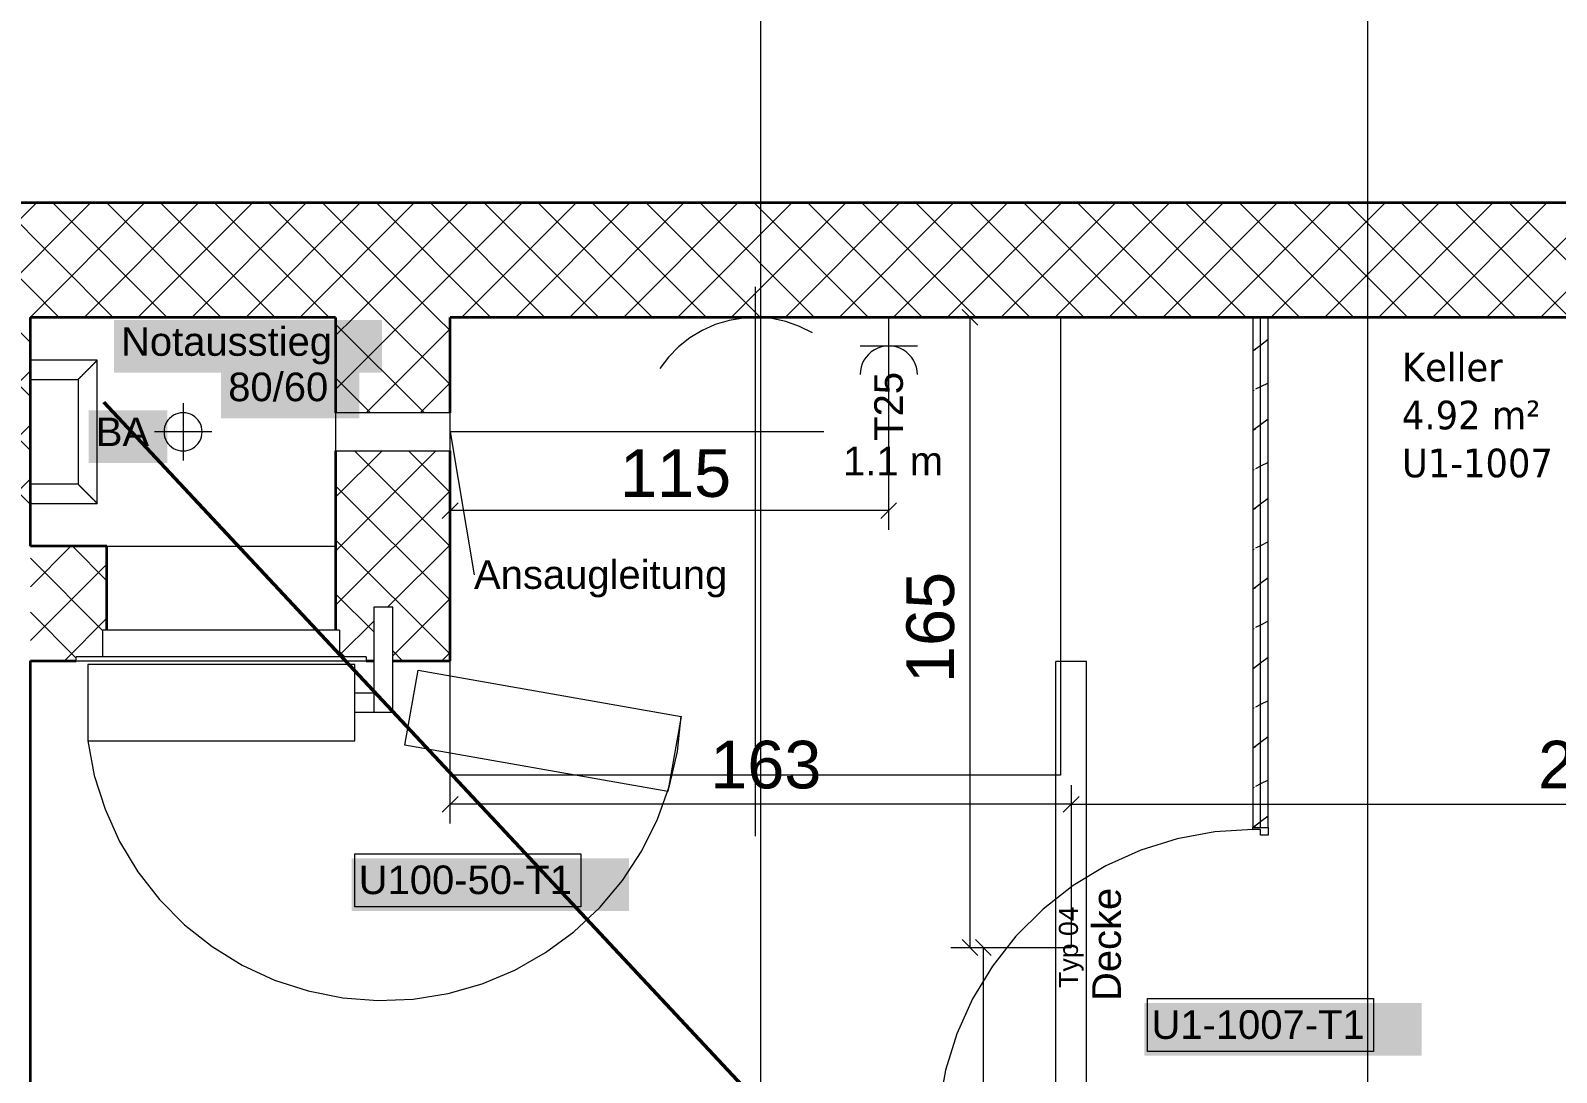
# Model space of a CAD drawing. Extents: x -1067 to 613, y -179 to 712.
# Drawn here: x 59.2 to 139.2, y 404.8 to 459.4 of the extents above; entities that cross this region are included whole.
import ezdxf
from ezdxf.lldxf.tags import DXFTag

# ---------------------------------------------------------------- set-up
doc = ezdxf.new("R2010")
doc.units = 0
doc.layers.get('0').update_dxf_attribs({"lineweight": 13})
for name, color, linetype, lineweight in [('A-____-NOTE-TEXT', 7, 'Continuous', 9), ('A-AREA-____-IDEN', 7, 'Continuous', 5), ('A-DETL-____-THIN', 7, 'Continuous', 9), ('A-DETL-GENF-HDLN', 7, '_Verdeckte Linien_', 9), ('A-DOOR-____-HDLN', 7, '_Verdeckte Linien_', 9), ('A-DOOR-____-IDEN', 7, 'Continuous', 5), ('A-DOOR-____-OTLN', 7, 'Continuous', 9), ('A-DOOR-FRAM-MCUT', 7, 'Continuous', 9), ('A-DOOR-FRAM-OTLN', 7, 'Continuous', 9), ('A-DOOR-OPNG-OTLN', 7, 'Continuous', 9), ('A-WALL-____-MCUT', 7, 'Continuous', 35), ('A-WALL-____-PATT', 7, 'Continuous', 35), ('A-WALL-FNSH-MCUT', 7, 'Continuous', 35), ('I-WALL-____-OTLN', 7, 'Continuous', 9), ('M-HVAC-DUCT-IDEN', 7, 'Continuous', 5), ('M-HVAC-DUCT-OTLN', 7, 'Continuous', 9), ('Q-SPCQ-____-HDLN', 7, '_Verdeckte Linien_', 9), ('S-GRID-____-OTLN', 7, 'Continuous', 5), ('Vertikale Erschließung', 7, 'Continuous', 9)]:
    doc.layers.add(name, color=color, linetype=linetype, lineweight=lineweight)
for name, color, linetype, lineweight, true_color in [('EL01_VVV_Mass', 7, 'Continuous', 13, 0xb2b200), ('EL01_WAN_Kraft', 1, 'Continuous', 13, 0xff0000), ('EL01_WAN_Leuchten', 7, 'Continuous', 13, 0x0080ff), ('EL01_WAN_Leuchtentyp', 7, 'Continuous', 13, 0x0099ff), ('X_Geometrie', 3, 'Continuous', 50, 0x00ff00)]:
    doc.layers.add(name, color=color, linetype=linetype, lineweight=lineweight, true_color=true_color)
doc.styles.get("Standard").update_dxf_attribs({"font": 'arial.ttf'})
tags = doc.linetypes.add('_Rasterlinie_', pattern=[0.375, 0.2, -0.05, 0.075, -0.05]).pattern_tags.tags
tags[10:11] = [DXFTag(74, 4), DXFTag(75, 0), DXFTag(340, '0'), DXFTag(46, 1.0), DXFTag(50, 0.0), DXFTag(44, 0.0), DXFTag(45, 0.0)]
tags[8:9] = [DXFTag(74, 4), DXFTag(75, 0), DXFTag(340, '0'), DXFTag(46, 1.0), DXFTag(50, 0.0), DXFTag(44, 0.0), DXFTag(45, 0.0)]
tags[6:7] = [DXFTag(74, 4), DXFTag(75, 0), DXFTag(340, '0'), DXFTag(46, 1.0), DXFTag(50, 0.0), DXFTag(44, 0.0), DXFTag(45, 0.0)]
tags[4:5] = [DXFTag(74, 4), DXFTag(75, 0), DXFTag(340, '0'), DXFTag(46, 1.0), DXFTag(50, 0.0), DXFTag(44, 0.0), DXFTag(45, 0.0)]
tags = doc.linetypes.add('_Strichpunkt - Fein_', pattern=[0.2, 0.1, -0.05, 0, -0.05]).pattern_tags.tags
tags[10:11] = [DXFTag(74, 4), DXFTag(75, 0), DXFTag(340, '0'), DXFTag(46, 1.0), DXFTag(50, 0.0), DXFTag(44, 0.0), DXFTag(45, 0.0)]
tags[8:9] = [DXFTag(74, 4), DXFTag(75, 0), DXFTag(340, '0'), DXFTag(46, 1.0), DXFTag(50, 0.0), DXFTag(44, 0.0), DXFTag(45, 0.0)]
tags[6:7] = [DXFTag(74, 4), DXFTag(75, 0), DXFTag(340, '0'), DXFTag(46, 1.0), DXFTag(50, 0.0), DXFTag(44, 0.0), DXFTag(45, 0.0)]
tags[4:5] = [DXFTag(74, 4), DXFTag(75, 0), DXFTag(340, '0'), DXFTag(46, 1.0), DXFTag(50, 0.0), DXFTag(44, 0.0), DXFTag(45, 0.0)]
tags = doc.linetypes.add('_Verdeckte Linien_', pattern=[0.15, 0.1, -0.05]).pattern_tags.tags
tags[6:7] = [DXFTag(74, 4), DXFTag(75, 0), DXFTag(340, '0'), DXFTag(46, 1.0), DXFTag(50, 0.0), DXFTag(44, 0.0), DXFTag(45, 0.0)]
tags[4:5] = [DXFTag(74, 4), DXFTag(75, 0), DXFTag(340, '0'), DXFTag(46, 1.0), DXFTag(50, 0.0), DXFTag(44, 0.0), DXFTag(45, 0.0)]

# ---------------------------------------------------------------- blocks, each defined once
blk = doc.blocks.new('Referenz-A0UNPC4Q6I', base_point=(-1062.181, -175.856))
at = {"layer": 'A-____-NOTE-TEXT', "color": 0, "linetype": 'Continuous', "lineweight": 5, "ltscale": 0.13}
for p, q in [((66.82, 439.3), (66.703, 439.242)), ((66.944, 439.342), (66.82, 439.3)), ((67.072, 439.367), (66.944, 439.342)), ((67.203, 439.376), (67.072, 439.367)), ((67.203, 439.876), (67.203, 436.876)), ((67.334, 439.367), (67.203, 439.376)), ((67.462, 439.342), (67.334, 439.367)), ((67.586, 439.3), (67.462, 439.342)), ((67.703, 439.242), (67.586, 439.3)), ((66.212, 438.506), (66.203, 438.376)), ((66.237, 438.635), (66.212, 438.506)), ((66.279, 438.758), (66.237, 438.635)), ((66.337, 438.876), (66.279, 438.758)), ((66.41, 438.984), (66.337, 438.876)), ((66.496, 439.083), (66.41, 438.984)), ((66.594, 439.169), (66.496, 439.083)), ((66.703, 439.242), (66.594, 439.169)), ((67.812, 439.169), (67.703, 439.242)), ((67.91, 439.083), (67.812, 439.169)), ((67.996, 438.984), (67.91, 439.083)), ((68.069, 438.876), (67.996, 438.984)), ((68.127, 438.758), (68.069, 438.876)), ((68.169, 438.635), (68.127, 438.758)), ((68.194, 438.506), (68.169, 438.635)), ((68.203, 438.376), (68.194, 438.506)), ((68.703, 438.376), (65.703, 438.376)), ((66.203, 438.376), (66.212, 438.245)), ((66.212, 438.245), (66.237, 438.117)), ((66.237, 438.117), (66.279, 437.993)), ((66.279, 437.993), (66.337, 437.876)), ((66.337, 437.876), (66.41, 437.767)), ((66.41, 437.767), (66.496, 437.669)), ((67.91, 437.669), (67.996, 437.767)), ((67.996, 437.767), (68.069, 437.876)), ((68.069, 437.876), (68.127, 437.993)), ((68.127, 437.993), (68.169, 438.117)), ((68.169, 438.117), (68.194, 438.245)), ((68.194, 438.245), (68.203, 438.376)), ((66.496, 437.669), (66.594, 437.582)), ((66.594, 437.582), (66.703, 437.51)), ((66.703, 437.51), (66.82, 437.452)), ((66.82, 437.452), (66.944, 437.41)), ((66.944, 437.41), (67.072, 437.384)), ((67.072, 437.384), (67.203, 437.376)), ((67.203, 437.376), (67.334, 437.384)), ((67.334, 437.384), (67.462, 437.41)), ((67.462, 437.41), (67.586, 437.452)), ((67.586, 437.452), (67.703, 437.51)), ((67.703, 437.51), (67.812, 437.582)), ((67.812, 437.582), (67.91, 437.669))]:
    blk.add_line(p, q, dxfattribs=at)
at = {"layer": 'A-____-NOTE-TEXT', "color": 7, "linetype": 'Continuous', "lineweight": 5, "ltscale": 0.13, "true_color": 0xffffff}
for points in [[(63.573, 441.486), (77.631, 441.486), (63.573, 444.239)], [(77.631, 441.486), (63.573, 444.239), (77.631, 444.239)], [(69.196, 439.081), (76.44, 439.081), (69.196, 441.858)], [(76.44, 439.081), (69.196, 441.858), (76.44, 441.858)], [(62.252, 436.748), (66.369, 436.748), (62.252, 439.501)], [(66.369, 436.748), (62.252, 439.501), (66.369, 439.501)]]:
    blk.add_solid(points, dxfattribs=at)
at = {"layer": 'A-DETL-____-THIN', "color": 0, "linetype": 'Continuous', "ltscale": 0.13}
for p, q in [((76.203, 426.176), (62.203, 426.176)), ((62.203, 426.176), (62.203, 422.176)), ((76.203, 422.176), (76.203, 426.176)), ((62.203, 422.176), (76.203, 422.176))]:
    blk.add_line(p, q, dxfattribs=at)
at = {"layer": 'A-DETL-GENF-HDLN', "color": 0, "linetype": '_Verdeckte Linien_', "ltscale": 0.13}
for p, q in [((97.203, 445.976), (97.203, 417.176)), ((81.203, 420.376), (81.203, 444.376)), ((81.203, 444.376), (92.203, 444.376)), ((95.831, 444.217), (95.109, 443.998)), ((96.574, 444.343), (95.831, 444.217)), ((97.327, 444.374), (96.574, 444.343)), ((98.078, 444.311), (97.327, 444.374)), ((98.816, 444.155), (98.078, 444.311)), ((99.528, 443.907), (98.816, 444.155)), ((100.203, 444.376), (113.203, 444.376)), ((113.203, 444.376), (113.203, 420.376)), ((93.776, 443.301), (93.185, 442.832)), ((94.421, 443.692), (93.776, 443.301)), ((95.109, 443.998), (94.421, 443.692)), ((100.203, 443.572), (99.528, 443.907)), ((93.185, 442.832), (92.658, 442.293)), ((92.658, 442.293), (92.203, 441.692)), ((100.803, 438.376), (81.203, 438.376)), ((78.833, 421.946), (79.528, 425.885)), ((79.528, 425.885), (93.315, 423.454)), ((93.315, 423.454), (92.62, 419.515)), ((92.62, 419.515), (78.833, 421.946)), ((113.203, 420.376), (81.203, 420.376))]:
    blk.add_line(p, q, dxfattribs=at)
at = {"layer": 'A-DOOR-____-HDLN', "color": 0, "linetype": '_Verdeckte Linien_', "ltscale": 0.13}
for p, q in [((93.121, 421.618), (93.316, 423.461)), ((62.203, 422.176), (62.549, 420.355)), ((92.71, 419.81), (93.121, 421.618)), ((62.549, 420.355), (63.109, 418.587)), ((92.087, 418.064), (92.71, 419.81)), ((63.109, 418.587), (63.874, 416.898)), ((91.261, 416.404), (92.087, 418.064)), ((63.874, 416.898), (64.833, 415.312)), ((90.245, 414.853), (91.261, 416.404)), ((64.833, 415.312), (65.973, 413.851)), ((89.053, 413.434), (90.245, 414.853)), ((65.973, 413.851), (67.279, 412.534)), ((87.701, 412.166), (89.053, 413.434)), ((67.279, 412.534), (68.731, 411.382)), ((86.208, 411.066), (87.701, 412.166)), ((68.731, 411.382), (70.309, 410.41)), ((84.595, 410.152), (86.208, 411.066)), ((70.309, 410.41), (71.992, 409.631)), ((82.886, 409.434), (84.595, 410.152)), ((71.992, 409.631), (73.755, 409.057)), ((73.755, 409.057), (75.573, 408.696)), ((79.274, 408.629), (81.104, 408.924)), ((81.104, 408.924), (82.886, 409.434)), ((75.573, 408.696), (77.421, 408.553)), ((77.421, 408.553), (79.274, 408.629))]:
    blk.add_line(p, q, dxfattribs=at)
at = {"layer": 'A-DOOR-____-IDEN', "color": 0, "linetype": 'Continuous', "ltscale": 0.13}
for p, q in [((76.213, 416.255), (88.053, 416.255)), ((76.213, 413.475), (76.213, 416.255)), ((88.053, 416.255), (88.053, 413.475)), ((88.053, 413.475), (76.213, 413.475)), ((117.782, 408.662), (129.622, 408.662)), ((117.782, 405.882), (117.782, 408.662)), ((129.622, 408.662), (129.622, 405.882)), ((129.622, 405.882), (117.782, 405.882))]:
    blk.add_line(p, q, dxfattribs=at)
at = {"layer": 'A-DOOR-____-IDEN', "color": 7, "linetype": 'Continuous', "ltscale": 0.13, "true_color": 0xffffff}
for points in [[(76.038, 413.252), (90.577, 413.252), (76.038, 416.011)], [(90.577, 413.252), (76.038, 416.011), (90.577, 416.011)], [(117.607, 405.66), (132.146, 405.66), (117.607, 408.419)], [(132.146, 405.66), (117.607, 408.419), (132.146, 408.419)]]:
    blk.add_solid(points, dxfattribs=at)
at = {"layer": 'A-DOOR-____-OTLN', "color": 0, "linetype": 'Continuous', "ltscale": 0.13}
for p, q in [((78.2, 429.176), (77.2, 429.176)), ((77.2, 429.176), (77.2, 423.676)), ((78.2, 423.676), (78.2, 429.176)), ((77.2, 424.676), (76.203, 424.676)), ((76.203, 423.676), (77.2, 423.676)), ((77.2, 423.676), (78.2, 423.676))]:
    blk.add_line(p, q, dxfattribs=at)
at = {"layer": 'A-DOOR-FRAM-MCUT', "color": 0, "linetype": 'Continuous', "ltscale": 0.13}
for p, q in [((123.303, 417.626), (124.103, 417.626)), ((123.303, 417.526), (123.303, 417.626)), ((123.703, 417.526), (123.303, 417.526)), ((123.703, 417.226), (123.703, 417.526)), ((124.103, 417.226), (123.703, 417.226)), ((124.103, 417.626), (124.103, 417.226))]:
    blk.add_line(p, q, dxfattribs=at)
at = {"layer": 'A-DOOR-FRAM-OTLN', "color": 0, "linetype": 'Continuous', "ltscale": 0.13}
for p, q in [((63.003, 426.576), (63.003, 427.976)), ((75.403, 427.976), (63.003, 427.976)), ((75.403, 427.976), (75.403, 426.576)), ((61.603, 426.376), (61.603, 426.576)), ((76.803, 426.576), (61.603, 426.576)), ((76.803, 426.576), (76.803, 426.376)), ((61.603, 426.376), (76.803, 426.376))]:
    blk.add_line(p, q, dxfattribs=at)
at = {"layer": 'A-DOOR-OPNG-OTLN', "color": 0, "linetype": 'Continuous', "ltscale": 0.13}
for p, q in [((119.33, 417.043), (117.417, 416.447)), ((121.302, 417.405), (119.33, 417.043)), ((123.303, 417.526), (121.302, 417.405)), ((117.417, 416.447), (115.589, 415.624)), ((115.589, 415.624), (113.873, 414.587)), ((113.873, 414.587), (112.295, 413.351)), ((112.295, 413.351), (110.878, 411.934)), ((110.878, 411.934), (109.641, 410.356)), ((109.641, 410.356), (108.604, 408.64)), ((108.604, 408.64), (107.782, 406.812)), ((107.782, 406.812), (107.185, 404.898)), ((107.185, 404.898), (106.824, 402.927))]:
    blk.add_line(p, q, dxfattribs=at)
at = {"layer": 'A-WALL-____-MCUT', "color": 0, "linetype": 'Continuous', "ltscale": 0.35}
for p, q in [((178.303, 450.376), (-831.255, 450.376)), ((59.203, 432.376), (59.203, 444.376)), ((75.203, 444.376), (59.203, 444.376)), ((75.203, 444.376), (75.203, 439.376)), ((168.303, 444.376), (81.203, 444.376)), ((81.203, 439.376), (81.203, 444.376)), ((75.203, 437.376), (75.203, 427.976)), ((81.203, 426.376), (81.203, 437.376)), ((63.203, 432.376), (59.203, 432.376)), ((63.203, 427.976), (63.203, 432.376)), ((59.203, 350.976), (59.203, 426.376)), ((59.203, 426.376), (61.603, 426.376)), ((76.803, 426.376), (77.2, 426.376)), ((78.2, 426.376), (81.203, 426.376))]:
    blk.add_line(p, q, dxfattribs=at)
at = {"layer": 'A-WALL-____-MCUT', "color": 0, "linetype": 'Continuous', "lineweight": 9, "ltscale": 0.13}
blk.add_line((123.703, 417.626), (123.703, 444.376), dxfattribs=at)
at = {"layer": 'A-WALL-____-PATT', "color": 0, "linetype": 'Continuous', "lineweight": 9, "ltscale": 0.13}
for p, q in [((53.523, 444.376), (59.523, 450.376)), ((60.713, 444.376), (54.713, 450.376)), ((56.351, 444.376), (62.351, 450.376)), ((63.542, 444.376), (57.542, 450.376)), ((59.179, 444.376), (65.179, 450.376)), ((66.37, 444.376), (60.37, 450.376)), ((62.008, 444.376), (68.008, 450.376)), ((69.199, 444.376), (63.199, 450.376)), ((64.836, 444.376), (70.836, 450.376)), ((72.027, 444.376), (66.027, 450.376)), ((67.665, 444.376), (73.665, 450.376)), ((74.856, 444.376), (68.856, 450.376)), ((70.493, 444.376), (76.493, 450.376)), ((77.684, 444.376), (71.684, 450.376)), ((73.322, 444.376), (79.322, 450.376)), ((80.512, 444.376), (74.512, 450.376)), ((76.15, 444.376), (82.15, 450.376)), ((83.341, 444.376), (77.341, 450.376)), ((78.978, 444.376), (84.978, 450.376)), ((86.169, 444.376), (80.169, 450.376)), ((81.807, 444.376), (87.807, 450.376)), ((88.998, 444.376), (82.998, 450.376)), ((84.635, 444.376), (90.635, 450.376)), ((91.826, 444.376), (85.826, 450.376)), ((87.464, 444.376), (93.464, 450.376)), ((94.654, 444.376), (88.654, 450.376)), ((90.292, 444.376), (96.292, 450.376)), ((97.483, 444.376), (91.483, 450.376)), ((93.121, 444.376), (99.121, 450.376)), ((100.311, 444.376), (94.311, 450.376)), ((95.949, 444.376), (101.949, 450.376)), ((103.14, 444.376), (97.14, 450.376)), ((98.777, 444.376), (104.777, 450.376)), ((105.968, 444.376), (99.968, 450.376)), ((101.606, 444.376), (107.606, 450.376)), ((108.797, 444.376), (102.797, 450.376)), ((104.434, 444.376), (110.434, 450.376)), ((111.625, 444.376), (105.625, 450.376)), ((107.263, 444.376), (113.263, 450.376)), ((114.453, 444.376), (108.453, 450.376)), ((110.091, 444.376), (116.091, 450.376)), ((117.282, 444.376), (111.282, 450.376)), ((112.92, 444.376), (118.92, 450.376)), ((120.11, 444.376), (114.11, 450.376)), ((115.748, 444.376), (121.748, 450.376)), ((122.939, 444.376), (116.939, 450.376)), ((118.576, 444.376), (124.576, 450.376)), ((125.767, 444.376), (119.767, 450.376)), ((121.405, 444.376), (127.405, 450.376)), ((128.596, 444.376), (122.596, 450.376)), ((124.233, 444.376), (130.233, 450.376)), ((131.424, 444.376), (125.424, 450.376)), ((127.062, 444.376), (133.062, 450.376)), ((134.252, 444.376), (128.252, 450.376)), ((129.89, 444.376), (135.89, 450.376)), ((137.081, 444.376), (131.081, 450.376)), ((132.719, 444.376), (138.719, 450.376)), ((139.909, 444.376), (133.909, 450.376)), ((135.547, 444.376), (141.547, 450.376)), ((142.738, 444.376), (136.738, 450.376)), ((138.375, 444.376), (144.375, 450.376)), ((59.203, 440.229), (55.057, 444.376)), ((59.203, 443.058), (57.885, 444.376)), ((75.203, 443.429), (76.15, 444.376)), ((75.203, 440.6), (78.978, 444.376)), ((81.203, 440.857), (77.684, 444.376)), ((81.203, 443.685), (80.512, 444.376)), ((79.856, 439.376), (75.203, 444.028)), ((76.807, 439.376), (81.203, 443.772)), ((123.445, 442.689), (123.303, 442.618)), ((123.703, 442.911), (123.305, 442.613)), ((124.103, 443.211), (123.703, 442.911)), ((59.203, 437.401), (54.203, 442.401)), ((54.203, 436.571), (59.203, 441.571)), ((77.027, 439.376), (75.203, 441.2)), ((79.635, 439.376), (81.203, 440.943)), ((124.103, 440.936), (123.703, 440.736)), ((123.37, 440.545), (123.303, 440.522)), ((123.703, 440.736), (123.445, 440.607)), ((59.203, 434.572), (54.203, 439.572)), ((54.203, 433.742), (59.203, 438.742)), ((123.445, 438.524), (123.303, 438.453)), ((123.703, 438.746), (123.305, 438.448)), ((124.103, 439.046), (123.703, 438.746)), ((75.203, 434.943), (77.635, 437.376)), ((75.203, 432.115), (80.464, 437.376)), ((81.203, 432.371), (76.199, 437.376)), ((81.203, 435.2), (79.027, 437.376)), ((123.37, 436.38), (123.303, 436.358)), ((123.703, 436.571), (123.445, 436.442)), ((124.103, 436.771), (123.703, 436.571)), ((54.203, 430.914), (59.203, 435.914)), ((81.203, 429.543), (75.203, 435.543)), ((75.203, 429.287), (81.203, 435.287)), ((123.703, 434.581), (123.306, 434.283)), ((124.103, 434.881), (123.703, 434.581)), ((123.445, 434.359), (123.303, 434.288)), ((59.203, 430.257), (61.322, 432.376)), ((63.203, 430.572), (61.4, 432.376)), ((81.203, 426.714), (75.203, 432.714)), ((77.921, 429.176), (81.203, 432.458)), ((123.37, 432.215), (123.303, 432.193)), ((123.703, 432.406), (123.445, 432.277)), ((124.103, 432.606), (123.703, 432.406)), ((63.003, 427.944), (59.203, 431.744)), ((59.203, 427.429), (63.203, 431.429)), ((124.103, 430.716), (123.703, 430.416)), ((77.2, 427.89), (75.203, 429.886)), ((123.444, 430.194), (123.303, 430.123)), ((123.703, 430.416), (123.306, 430.119)), ((61.603, 426.516), (59.203, 428.915)), ((78.2, 426.626), (81.203, 429.63)), ((60.978, 426.376), (63.203, 428.6)), ((75.403, 426.658), (77.2, 428.455)), ((123.703, 428.241), (123.444, 428.112)), ((124.103, 428.441), (123.703, 428.241)), ((123.371, 428.051), (123.303, 428.028)), ((75.685, 426.576), (75.403, 426.858)), ((78.713, 426.376), (78.2, 426.89)), ((80.777, 426.376), (81.203, 426.801)), ((124.103, 426.551), (123.703, 426.251)), ((123.444, 426.029), (123.303, 425.958)), ((123.703, 426.251), (123.307, 425.954)), ((124.103, 424.276), (123.703, 424.076)), ((123.371, 423.886), (123.303, 423.863)), ((123.703, 424.076), (123.444, 423.947)), ((123.444, 421.864), (123.303, 421.794)), ((123.703, 422.086), (123.307, 421.789)), ((124.103, 422.386), (123.703, 422.086)), ((124.103, 420.111), (123.703, 419.911)), ((123.371, 419.721), (123.303, 419.699)), ((123.703, 419.911), (123.444, 419.782)), ((123.444, 417.699), (123.303, 417.629)), ((123.703, 417.921), (123.309, 417.626)), ((124.103, 418.221), (123.703, 417.921))]:
    blk.add_line(p, q, dxfattribs=at)
at = {"layer": 'A-WALL-FNSH-MCUT', "color": 0, "linetype": 'Continuous', "lineweight": 9, "ltscale": 0.13}
for p, q in [((123.303, 444.376), (123.303, 417.626)), ((124.103, 417.626), (124.103, 444.376)), ((123.303, 417.626), (124.103, 417.626))]:
    blk.add_line(p, q, dxfattribs=at)
at = {"layer": 'I-WALL-____-OTLN', "color": 0, "linetype": 'Continuous', "ltscale": 0.13}
blk.add_line((63.203, 432.376), (75.203, 432.376), dxfattribs=at)
at = {"layer": 'M-HVAC-DUCT-IDEN', "color": 0, "linetype": 'Continuous', "ltscale": 0.13}
blk.add_line((81.203, 438.376), (82.46, 430.872), dxfattribs=at)
at = {"layer": 'M-HVAC-DUCT-OTLN', "color": 0, "linetype": '_Strichpunkt - Fein_', "ltscale": 0.13}
for p, q in [((81.203, 439.376), (75.203, 439.376)), ((75.203, 439.376), (75.203, 437.376)), ((81.203, 437.376), (81.203, 439.376)), ((75.203, 437.376), (81.203, 437.376))]:
    blk.add_line(p, q, dxfattribs=at)
at = {"layer": 'Q-SPCQ-____-HDLN', "color": 0, "linetype": '_Verdeckte Linien_', "ltscale": 0.13}
blk.add_line((97.203, 444.376), (97.203, 420.376), dxfattribs=at)
at = {"layer": 'S-GRID-____-OTLN', "color": 0, "linetype": '_Rasterlinie_', "ltscale": 0.13}
for p, q in [((129.303, 560.559), (129.303, 159.768)), ((97.503, -171.085), (97.503, 546.376))]:
    blk.add_line(p, q, dxfattribs=at)
at = {"layer": 'Vertikale Erschließung', "color": 0, "linetype": 'Continuous', "ltscale": 0.13}
for p, q in [((62.703, 442.126), (59.203, 442.126)), ((62.263, 441.686), (62.268, 441.691)), ((62.268, 441.691), (62.274, 441.696)), ((62.274, 441.696), (62.279, 441.702)), ((62.279, 441.702), (62.285, 441.707)), ((62.285, 441.707), (62.29, 441.713)), ((62.29, 441.713), (62.295, 441.718)), ((62.295, 441.718), (62.301, 441.723)), ((62.301, 441.723), (62.306, 441.729)), ((62.306, 441.729), (62.311, 441.734)), ((62.311, 441.734), (62.317, 441.739)), ((62.317, 441.739), (62.322, 441.745)), ((62.322, 441.745), (62.327, 441.75)), ((62.327, 441.75), (62.332, 441.755)), ((62.332, 441.755), (62.338, 441.76)), ((62.338, 441.76), (62.343, 441.766)), ((62.343, 441.766), (62.348, 441.771)), ((62.348, 441.771), (62.353, 441.776)), ((62.353, 441.776), (62.358, 441.781)), ((62.358, 441.781), (62.364, 441.786)), ((62.364, 441.786), (62.369, 441.792)), ((62.369, 441.792), (62.374, 441.797)), ((62.374, 441.797), (62.379, 441.802)), ((62.379, 441.802), (62.384, 441.807)), ((62.384, 441.807), (62.389, 441.812)), ((62.389, 441.812), (62.394, 441.817)), ((62.394, 441.817), (62.399, 441.822)), ((62.399, 441.822), (62.404, 441.827)), ((62.404, 441.827), (62.409, 441.832)), ((62.409, 441.832), (62.414, 441.837)), ((62.414, 441.837), (62.419, 441.842)), ((62.419, 441.842), (62.424, 441.847)), ((62.424, 441.847), (62.429, 441.852)), ((62.429, 441.852), (62.434, 441.857)), ((62.434, 441.857), (62.439, 441.861)), ((62.439, 441.861), (62.444, 441.866)), ((62.444, 441.866), (62.448, 441.871)), ((62.448, 441.871), (62.453, 441.876)), ((62.453, 441.876), (62.458, 441.88)), ((62.458, 441.88), (62.462, 441.885)), ((62.462, 441.885), (62.467, 441.89)), ((62.467, 441.89), (62.472, 441.894)), ((62.472, 441.894), (62.476, 441.899)), ((62.476, 441.899), (62.481, 441.903)), ((62.481, 441.903), (62.485, 441.908)), ((62.485, 441.908), (62.49, 441.913)), ((62.49, 441.913), (62.494, 441.917)), ((62.494, 441.917), (62.499, 441.921)), ((62.499, 441.921), (62.503, 441.926)), ((62.503, 441.926), (62.507, 441.93)), ((62.507, 441.93), (62.516, 441.939)), ((62.516, 441.939), (62.524, 441.947)), ((62.524, 441.947), (62.533, 441.955)), ((62.533, 441.955), (62.541, 441.964)), ((62.541, 441.964), (62.549, 441.971)), ((62.549, 441.971), (62.557, 441.979)), ((62.557, 441.979), (62.56, 441.983)), ((62.56, 441.983), (62.564, 441.987)), ((62.564, 441.987), (62.568, 441.991)), ((62.568, 441.991), (62.572, 441.994)), ((62.572, 441.994), (62.575, 441.998)), ((62.575, 441.998), (62.579, 442.002)), ((62.579, 442.002), (62.582, 442.005)), ((62.582, 442.005), (62.586, 442.009)), ((62.586, 442.009), (62.589, 442.012)), ((62.589, 442.012), (62.593, 442.016)), ((62.593, 442.016), (62.596, 442.019)), ((62.596, 442.019), (62.6, 442.022)), ((62.6, 442.022), (62.606, 442.029)), ((62.606, 442.029), (62.613, 442.035)), ((62.613, 442.035), (62.619, 442.041)), ((62.619, 442.041), (62.625, 442.047)), ((62.625, 442.047), (62.63, 442.053)), ((62.63, 442.053), (62.636, 442.059)), ((62.636, 442.059), (62.641, 442.064)), ((62.641, 442.064), (62.646, 442.069)), ((62.646, 442.069), (62.651, 442.074)), ((62.651, 442.074), (62.656, 442.079)), ((62.656, 442.079), (62.661, 442.083)), ((62.661, 442.083), (62.665, 442.088)), ((62.665, 442.088), (62.669, 442.092)), ((62.669, 442.092), (62.673, 442.096)), ((62.673, 442.096), (62.676, 442.099)), ((62.676, 442.099), (62.68, 442.103)), ((62.68, 442.103), (62.683, 442.106)), ((62.683, 442.106), (62.686, 442.109)), ((62.686, 442.109), (62.691, 442.114)), ((62.691, 442.114), (62.695, 442.118)), ((62.695, 442.118), (62.699, 442.121)), ((62.699, 442.121), (62.701, 442.124)), ((62.701, 442.124), (62.702, 442.125)), ((62.702, 442.125), (62.703, 442.126)), ((62.703, 434.626), (62.703, 442.126)), ((59.203, 441.126), (61.703, 441.126)), ((61.703, 441.126), (61.703, 435.626)), ((61.703, 441.126), (61.704, 441.126)), ((61.704, 441.126), (61.705, 441.128)), ((61.705, 441.128), (61.707, 441.13)), ((61.707, 441.13), (61.711, 441.133)), ((61.711, 441.133), (61.715, 441.138)), ((61.715, 441.138), (61.72, 441.143)), ((61.72, 441.143), (61.723, 441.146)), ((61.723, 441.146), (61.726, 441.149)), ((61.726, 441.149), (61.73, 441.152)), ((61.73, 441.152), (61.733, 441.156)), ((61.733, 441.156), (61.737, 441.16)), ((61.737, 441.16), (61.741, 441.164)), ((61.741, 441.164), (61.745, 441.168)), ((61.745, 441.168), (61.75, 441.173)), ((61.75, 441.173), (61.755, 441.177)), ((61.755, 441.177), (61.76, 441.182)), ((61.76, 441.182), (61.765, 441.187)), ((61.765, 441.187), (61.77, 441.193)), ((61.77, 441.193), (61.776, 441.198)), ((61.776, 441.198), (61.781, 441.204)), ((61.781, 441.204), (61.787, 441.21)), ((61.787, 441.21), (61.793, 441.216)), ((61.793, 441.216), (61.8, 441.222)), ((61.8, 441.222), (61.806, 441.229)), ((61.806, 441.229), (61.81, 441.232)), ((61.81, 441.232), (61.813, 441.236)), ((61.813, 441.236), (61.817, 441.239)), ((61.817, 441.239), (61.82, 441.243)), ((61.82, 441.243), (61.824, 441.246)), ((61.824, 441.246), (61.827, 441.25)), ((61.827, 441.25), (61.831, 441.253)), ((61.831, 441.253), (61.834, 441.257)), ((61.834, 441.257), (61.838, 441.261)), ((61.838, 441.261), (61.842, 441.265)), ((61.842, 441.265), (61.846, 441.268)), ((61.846, 441.268), (61.849, 441.272)), ((61.849, 441.272), (61.857, 441.28)), ((61.857, 441.28), (61.865, 441.288)), ((61.865, 441.288), (61.873, 441.296)), ((61.873, 441.296), (61.882, 441.304)), ((61.882, 441.304), (61.89, 441.313)), ((61.89, 441.313), (61.899, 441.321)), ((61.899, 441.321), (61.907, 441.33)), ((61.907, 441.33), (61.916, 441.339)), ((61.916, 441.339), (61.925, 441.348)), ((61.925, 441.348), (61.934, 441.357)), ((61.934, 441.357), (61.944, 441.366)), ((61.944, 441.366), (61.953, 441.376)), ((61.953, 441.376), (61.958, 441.38)), ((61.958, 441.38), (61.962, 441.385)), ((61.962, 441.385), (61.967, 441.39)), ((61.967, 441.39), (61.972, 441.395)), ((61.972, 441.395), (61.977, 441.4)), ((61.977, 441.4), (61.982, 441.405)), ((61.982, 441.405), (61.987, 441.409)), ((61.987, 441.409), (61.992, 441.414)), ((61.992, 441.414), (61.997, 441.419)), ((61.997, 441.419), (62.002, 441.424)), ((62.002, 441.424), (62.007, 441.429)), ((62.007, 441.429), (62.012, 441.434)), ((62.012, 441.434), (62.017, 441.439)), ((62.017, 441.439), (62.022, 441.444)), ((62.022, 441.444), (62.027, 441.45)), ((62.027, 441.45), (62.032, 441.455)), ((62.032, 441.455), (62.037, 441.46)), ((62.037, 441.46), (62.042, 441.465)), ((62.042, 441.465), (62.048, 441.47)), ((62.048, 441.47), (62.053, 441.475)), ((62.053, 441.475), (62.058, 441.481)), ((62.058, 441.481), (62.063, 441.486)), ((62.063, 441.486), (62.068, 441.491)), ((62.068, 441.491), (62.074, 441.496)), ((62.074, 441.496), (62.079, 441.502)), ((62.079, 441.502), (62.084, 441.507)), ((62.084, 441.507), (62.089, 441.512)), ((62.089, 441.512), (62.095, 441.517)), ((62.095, 441.517), (62.1, 441.523)), ((62.1, 441.523), (62.105, 441.528)), ((62.105, 441.528), (62.111, 441.534)), ((62.111, 441.534), (62.116, 441.539)), ((62.116, 441.539), (62.121, 441.544)), ((62.121, 441.544), (62.127, 441.55)), ((62.127, 441.55), (62.132, 441.555)), ((62.132, 441.555), (62.138, 441.56)), ((62.138, 441.56), (62.143, 441.566)), ((62.143, 441.566), (62.149, 441.571)), ((62.149, 441.571), (62.154, 441.577)), ((62.154, 441.577), (62.16, 441.582)), ((62.16, 441.582), (62.165, 441.588)), ((62.165, 441.588), (62.17, 441.593)), ((62.17, 441.593), (62.176, 441.598)), ((62.176, 441.598), (62.181, 441.604)), ((62.181, 441.604), (62.187, 441.609)), ((62.187, 441.609), (62.192, 441.615)), ((62.192, 441.615), (62.198, 441.62)), ((62.198, 441.62), (62.203, 441.626)), ((62.203, 441.626), (62.208, 441.631)), ((62.208, 441.631), (62.214, 441.637)), ((62.214, 441.637), (62.219, 441.642)), ((62.219, 441.642), (62.225, 441.648)), ((62.225, 441.648), (62.23, 441.653)), ((62.23, 441.653), (62.236, 441.658)), ((62.236, 441.658), (62.241, 441.664)), ((62.241, 441.664), (62.246, 441.669)), ((62.246, 441.669), (62.252, 441.675)), ((62.252, 441.675), (62.257, 441.68)), ((62.257, 441.68), (62.263, 441.686)), ((61.703, 435.626), (59.203, 435.626)), ((61.703, 435.626), (61.703, 435.625)), ((61.703, 435.625), (61.705, 435.624)), ((61.705, 435.624), (61.707, 435.621)), ((61.707, 435.621), (61.711, 435.618)), ((61.711, 435.618), (61.715, 435.614)), ((61.715, 435.614), (61.72, 435.609)), ((61.72, 435.609), (61.723, 435.606)), ((61.723, 435.606), (61.726, 435.603)), ((61.726, 435.603), (61.73, 435.599)), ((61.73, 435.599), (61.733, 435.596)), ((61.733, 435.596), (61.737, 435.592)), ((61.737, 435.592), (61.741, 435.588)), ((61.741, 435.588), (61.745, 435.583)), ((61.745, 435.583), (61.75, 435.579)), ((61.75, 435.579), (61.755, 435.574)), ((61.755, 435.574), (61.759, 435.569)), ((61.759, 435.569), (61.765, 435.564)), ((61.765, 435.564), (61.77, 435.559)), ((61.77, 435.559), (61.776, 435.553)), ((61.776, 435.553), (61.781, 435.547)), ((61.781, 435.547), (61.787, 435.541)), ((61.787, 435.541), (61.793, 435.535)), ((61.793, 435.535), (61.8, 435.529)), ((61.8, 435.529), (61.806, 435.522)), ((61.806, 435.522), (61.81, 435.519)), ((61.81, 435.519), (61.813, 435.516)), ((61.813, 435.516), (61.816, 435.512)), ((61.816, 435.512), (61.82, 435.509)), ((61.82, 435.509), (61.824, 435.505)), ((61.824, 435.505), (61.827, 435.502)), ((61.827, 435.502), (61.831, 435.498)), ((61.831, 435.498), (61.834, 435.494)), ((61.834, 435.494), (61.838, 435.491)), ((61.838, 435.491), (61.842, 435.487)), ((61.842, 435.487), (61.846, 435.483)), ((61.846, 435.483), (61.849, 435.479)), ((61.849, 435.479), (61.857, 435.471)), ((61.857, 435.471), (61.865, 435.464)), ((61.865, 435.464), (61.873, 435.455)), ((61.873, 435.455), (61.882, 435.447)), ((61.882, 435.447), (61.89, 435.439)), ((61.89, 435.439), (61.899, 435.43)), ((61.899, 435.43), (61.907, 435.421)), ((61.907, 435.421), (61.916, 435.412)), ((61.916, 435.412), (61.925, 435.403)), ((61.925, 435.403), (61.934, 435.394)), ((61.934, 435.394), (61.944, 435.385)), ((61.944, 435.385), (61.953, 435.376)), ((61.953, 435.376), (61.958, 435.371)), ((61.958, 435.371), (61.963, 435.366)), ((61.963, 435.366), (61.967, 435.361)), ((61.967, 435.361), (61.972, 435.357)), ((61.972, 435.357), (61.977, 435.352)), ((61.977, 435.352), (61.982, 435.347)), ((61.982, 435.347), (61.987, 435.342)), ((61.987, 435.342), (61.992, 435.337)), ((61.992, 435.337), (61.997, 435.332)), ((61.997, 435.332), (62.002, 435.327)), ((62.002, 435.327), (62.007, 435.322)), ((62.007, 435.322), (62.012, 435.317)), ((62.012, 435.317), (62.017, 435.312)), ((62.017, 435.312), (62.022, 435.307)), ((62.022, 435.307), (62.027, 435.302)), ((62.027, 435.302), (62.032, 435.297)), ((62.032, 435.297), (62.037, 435.291)), ((62.037, 435.291), (62.042, 435.286)), ((59.203, 434.626), (62.703, 434.626)), ((62.042, 435.286), (62.047, 435.281)), ((62.047, 435.281), (62.053, 435.276)), ((62.053, 435.276), (62.058, 435.271)), ((62.058, 435.271), (62.063, 435.266)), ((62.063, 435.266), (62.068, 435.26)), ((62.068, 435.26), (62.074, 435.255)), ((62.074, 435.255), (62.079, 435.25)), ((62.079, 435.25), (62.084, 435.245)), ((62.084, 435.245), (62.089, 435.239)), ((62.089, 435.239), (62.095, 435.234)), ((62.095, 435.234), (62.1, 435.229)), ((62.1, 435.229), (62.105, 435.223)), ((62.105, 435.223), (62.111, 435.218)), ((62.111, 435.218), (62.116, 435.213)), ((62.116, 435.213), (62.122, 435.207)), ((62.122, 435.207), (62.127, 435.202)), ((62.127, 435.202), (62.132, 435.196)), ((62.132, 435.196), (62.138, 435.191)), ((62.138, 435.191), (62.143, 435.186)), ((62.143, 435.186), (62.149, 435.18)), ((62.149, 435.18), (62.154, 435.175)), ((62.154, 435.175), (62.159, 435.169)), ((62.159, 435.169), (62.165, 435.164)), ((62.165, 435.164), (62.17, 435.158)), ((62.17, 435.158), (62.176, 435.153)), ((62.176, 435.153), (62.181, 435.147)), ((62.181, 435.147), (62.187, 435.142)), ((62.187, 435.142), (62.192, 435.137)), ((62.192, 435.137), (62.198, 435.131)), ((62.198, 435.131), (62.203, 435.126)), ((62.203, 435.126), (62.208, 435.12)), ((62.208, 435.12), (62.214, 435.115)), ((62.214, 435.115), (62.219, 435.109)), ((62.219, 435.109), (62.225, 435.104)), ((62.225, 435.104), (62.23, 435.099)), ((62.23, 435.099), (62.236, 435.093)), ((62.236, 435.093), (62.241, 435.088)), ((62.241, 435.088), (62.247, 435.082)), ((62.247, 435.082), (62.252, 435.077)), ((62.252, 435.077), (62.257, 435.071)), ((62.257, 435.071), (62.263, 435.066)), ((62.263, 435.066), (62.268, 435.06)), ((62.268, 435.06), (62.274, 435.055)), ((62.274, 435.055), (62.279, 435.05)), ((62.279, 435.05), (62.284, 435.044)), ((62.284, 435.044), (62.29, 435.039)), ((62.29, 435.039), (62.295, 435.033)), ((62.295, 435.033), (62.301, 435.028)), ((62.301, 435.028), (62.306, 435.023)), ((62.306, 435.023), (62.311, 435.017)), ((62.311, 435.017), (62.317, 435.012)), ((62.317, 435.012), (62.322, 435.007)), ((62.322, 435.007), (62.327, 435.002)), ((62.327, 435.002), (62.332, 434.996)), ((62.332, 434.996), (62.338, 434.991)), ((62.338, 434.991), (62.343, 434.986)), ((62.343, 434.986), (62.348, 434.981)), ((62.348, 434.981), (62.353, 434.975)), ((62.353, 434.975), (62.359, 434.97)), ((62.359, 434.97), (62.364, 434.965)), ((62.364, 434.965), (62.369, 434.96)), ((62.369, 434.96), (62.374, 434.955)), ((62.374, 434.955), (62.379, 434.95)), ((62.379, 434.95), (62.384, 434.945)), ((62.384, 434.945), (62.389, 434.939)), ((62.389, 434.939), (62.394, 434.934)), ((62.394, 434.934), (62.399, 434.929)), ((62.399, 434.929), (62.404, 434.924)), ((62.404, 434.924), (62.409, 434.919)), ((62.409, 434.919), (62.414, 434.914)), ((62.414, 434.914), (62.419, 434.909)), ((62.419, 434.909), (62.424, 434.904)), ((62.424, 434.904), (62.429, 434.9)), ((62.429, 434.9), (62.434, 434.895)), ((62.434, 434.895), (62.439, 434.89)), ((62.439, 434.89), (62.443, 434.885)), ((62.443, 434.885), (62.448, 434.88)), ((62.448, 434.88), (62.453, 434.876)), ((62.453, 434.876), (62.458, 434.871)), ((62.458, 434.871), (62.462, 434.866)), ((62.462, 434.866), (62.467, 434.862)), ((62.467, 434.862), (62.472, 434.857)), ((62.472, 434.857), (62.476, 434.853)), ((62.476, 434.853), (62.481, 434.848)), ((62.481, 434.848), (62.485, 434.844)), ((62.485, 434.844), (62.49, 434.839)), ((62.49, 434.839), (62.494, 434.835)), ((62.494, 434.835), (62.499, 434.83)), ((62.499, 434.83), (62.503, 434.826)), ((62.503, 434.826), (62.507, 434.821)), ((62.507, 434.821), (62.516, 434.813)), ((62.516, 434.813), (62.524, 434.804)), ((62.524, 434.804), (62.533, 434.796)), ((62.533, 434.796), (62.541, 434.788)), ((62.541, 434.788), (62.549, 434.78)), ((62.549, 434.78), (62.557, 434.772)), ((62.557, 434.772), (62.56, 434.768)), ((62.56, 434.768), (62.564, 434.765)), ((62.564, 434.765), (62.568, 434.761)), ((62.568, 434.761), (62.572, 434.757)), ((62.572, 434.757), (62.575, 434.754)), ((62.575, 434.754), (62.579, 434.75)), ((62.579, 434.75), (62.582, 434.746)), ((62.582, 434.746), (62.586, 434.743)), ((62.586, 434.743), (62.59, 434.739)), ((62.59, 434.739), (62.593, 434.736)), ((62.593, 434.736), (62.596, 434.732)), ((62.596, 434.732), (62.6, 434.729)), ((62.6, 434.729), (62.606, 434.723)), ((62.606, 434.723), (62.613, 434.716)), ((62.613, 434.716), (62.619, 434.71)), ((62.619, 434.71), (62.625, 434.704)), ((62.625, 434.704), (62.63, 434.698)), ((62.63, 434.698), (62.636, 434.693)), ((62.636, 434.693), (62.641, 434.687)), ((62.641, 434.687), (62.647, 434.682)), ((62.647, 434.682), (62.651, 434.677)), ((62.651, 434.677), (62.656, 434.673)), ((62.656, 434.673), (62.661, 434.668)), ((62.661, 434.668), (62.665, 434.664)), ((62.665, 434.664), (62.669, 434.66)), ((62.669, 434.66), (62.673, 434.656)), ((62.673, 434.656), (62.676, 434.652)), ((62.676, 434.652), (62.68, 434.649)), ((62.68, 434.649), (62.683, 434.646)), ((62.683, 434.646), (62.686, 434.643)), ((62.686, 434.643), (62.691, 434.638)), ((62.691, 434.638), (62.695, 434.633)), ((62.695, 434.633), (62.699, 434.63)), ((62.699, 434.63), (62.701, 434.628)), ((62.701, 434.628), (62.703, 434.626)), ((62.703, 434.626), (62.703, 434.626))]:
    blk.add_line(p, q, dxfattribs=at)
at = {"layer": 'X_Geometrie', "color": 0, "linetype": 'Continuous', "ltscale": 0.5}
blk.add_line((63.048, 439.938), (164.243, 331.634), dxfattribs=at)
at = {"layer": 'A-____-NOTE-TEXT', "color": 0, "linetype": 'Continuous', "lineweight": 5, "ltscale": 0.13, "char_height": 1.5, "attachment_point": 1}
for s, insert in [('{\\fArial;Notausstieg}', (63.948, 443.864)), ('{\\fArial;80/60}', (69.571, 441.483)), ('{\\fArial;BA}', (62.627, 439.126))]:
    blk.add_mtext(s, dxfattribs=dict(at, insert=insert))
at = {"layer": 'A-AREA-____-IDEN', "color": 0, "linetype": 'Continuous', "ltscale": 0.13, "char_height": 1.5, "attachment_point": 1}
for s, insert in [('{\\W0.9;\\fVerdana;Keller}', (131.116, 442.522)), ('{\\W0.9;\\fVerdana;4.92 m²}', (131.116, 440.009)), ('{\\W0.9;\\fVerdana;U1-1007}', (131.116, 437.495))]:
    blk.add_mtext(s, dxfattribs=dict(at, insert=insert))
at = {"layer": 'A-DOOR-____-IDEN', "color": 0, "linetype": 'Continuous', "ltscale": 0.13, "char_height": 1.5, "attachment_point": 1}
for s, insert in [('{\\fArial;U100-50-T1}', (76.413, 415.636)), ('{\\fArial;U1-1007-T1}', (117.982, 408.044))]:
    blk.add_mtext(s, dxfattribs=dict(at, insert=insert))
at = {"layer": 'M-HVAC-DUCT-IDEN', "color": 0, "linetype": 'Continuous', "ltscale": 0.13, "insert": (82.46, 431.644), "char_height": 1.5, "attachment_point": 1}
blk.add_mtext('{\\fArial;Ansaugleitung}', dxfattribs=at)
blk = doc.blocks.new('Maß-A0UNPCF66I', base_point=(105.83, 341.55))
at = {"color": 0, "lineweight": -2}
for p, q in [((108.163, 411.339), (113.773, 411.339)), ((109.577, 410.925), (108.75, 411.752)), ((109.163, 411.339), (109.163, 341.964))]:
    blk.add_line(p, q, dxfattribs=at)
blk = doc.blocks.new('Maß-A0UNPCPI6I', base_point=(80.791, 433.245))
at = {"color": 0, "lineweight": -2}
for p, q in [((81.205, 433.245), (81.205, 444.376)), ((104.205, 433.245), (104.205, 443.626)), ((80.791, 433.831), (81.619, 434.658)), ((103.791, 433.831), (104.619, 434.658)), ((104.205, 434.245), (81.205, 434.245))]:
    blk.add_line(p, q, dxfattribs=at)
at = {"color": 0, "lineweight": -2, "insert": (90.116, 437.465), "char_height": 2.5, "attachment_point": 1}
blk.add_mtext('{\\fArial;115}', dxfattribs=at)
blk = doc.blocks.new('Steckdose T25_ UP-A0UNPCSU6I', base_point=(102.705, 437.906))
at = {"color": 0, "lineweight": -2}
for p, q in [((104.205, 442.876), (104.205, 444.376)), ((105.705, 442.876), (102.705, 442.876)), ((103.292, 442.566), (103.144, 442.436)), ((103.455, 442.675), (103.292, 442.566)), ((103.631, 442.762), (103.455, 442.675)), ((103.817, 442.825), (103.631, 442.762)), ((104.009, 442.863), (103.817, 442.825)), ((104.205, 442.876), (104.009, 442.863)), ((104.401, 442.863), (104.205, 442.876)), ((104.593, 442.825), (104.401, 442.863)), ((104.779, 442.762), (104.593, 442.825)), ((104.955, 442.675), (104.779, 442.762)), ((105.118, 442.566), (104.955, 442.675)), ((105.266, 442.436), (105.118, 442.566)), ((102.756, 441.764), (102.718, 441.571)), ((102.819, 441.95), (102.756, 441.764)), ((102.906, 442.126), (102.819, 441.95)), ((103.015, 442.289), (102.906, 442.126)), ((103.144, 442.436), (103.015, 442.289)), ((105.395, 442.289), (105.266, 442.436)), ((105.504, 442.126), (105.395, 442.289)), ((105.591, 441.95), (105.504, 442.126)), ((105.654, 441.764), (105.591, 441.95)), ((105.692, 441.571), (105.654, 441.764)), ((102.718, 441.571), (102.705, 441.376)), ((105.705, 441.376), (105.692, 441.571))]:
    blk.add_line(p, q, dxfattribs=at)
at = {"color": 0, "lineweight": -2, "insert": (103.446, 437.906), "char_height": 1.5, "attachment_point": 1, "rotation": 90}
blk.add_mtext('{\\fArial;T25}', dxfattribs=at)
blk = doc.blocks.new('Absolute Höhe-A0UNPCSW6I', base_point=(101.813, 436.097))
at = {"color": 0, "lineweight": -2, "insert": (101.813, 437.597), "char_height": 1.5, "attachment_point": 1}
blk.add_mtext('{\\fArial;1.1 m}', dxfattribs=at)
blk = doc.blocks.new('Maß-A0UNPCT26I', base_point=(81.205, 410.925))
at = {"color": 0, "lineweight": -2}
for p, q in [((109.463, 444.376), (81.205, 444.376)), ((108.877, 443.962), (108.05, 444.789)), ((108.463, 444.376), (108.463, 411.339)), ((107.463, 411.339), (113.773, 411.339)), ((108.877, 410.925), (108.05, 411.752))]:
    blk.add_line(p, q, dxfattribs=at)
at = {"color": 0, "lineweight": -2, "insert": (105.13, 425.206), "char_height": 2.5, "attachment_point": 1, "rotation": 90}
blk.add_mtext('{\\fArial;165}', dxfattribs=at)
blk = doc.blocks.new('Maß-A0UNPCW06I', base_point=(80.791, 411.339))
at = {"color": 0, "lineweight": -2}
for p, q in [((81.205, 417.845), (81.205, 444.376)), ((113.773, 419.845), (113.773, 411.339)), ((80.791, 418.431), (81.619, 419.258)), ((113.773, 418.845), (81.205, 418.845)), ((113.359, 418.431), (114.187, 419.258))]:
    blk.add_line(p, q, dxfattribs=at)
at = {"color": 0, "lineweight": -2, "insert": (94.848, 422.178), "char_height": 2.5, "attachment_point": 1}
blk.add_mtext('{\\fArial;163}', dxfattribs=at)
blk = doc.blocks.new('Maß-A0UNPD5K6I', base_point=(113.359, 411.339))
at = {"color": 0, "lineweight": -2}
for p, q in [((168.305, 417.845), (168.305, 444.376)), ((113.773, 419.845), (113.773, 411.339)), ((114.187, 419.258), (113.359, 418.431)), ((113.773, 418.845), (168.305, 418.845)), ((168.719, 419.258), (167.891, 418.431))]:
    blk.add_line(p, q, dxfattribs=at)
at = {"color": 0, "lineweight": -2, "insert": (138.255, 422.178), "char_height": 2.5, "attachment_point": 1}
blk.add_mtext('{\\fArial;273}', dxfattribs=at)
blk = doc.blocks.new('LED-Langfeldleuchte 37W-A0UNPD5Y6I', base_point=(112.973, 396.339))
at = {"color": 0, "lineweight": -2}
for p, q in [((112.973, 396.339), (112.973, 426.339)), ((114.573, 426.339), (112.973, 426.339)), ((114.573, 396.339), (114.573, 426.339)), ((114.573, 396.339), (112.973, 396.339))]:
    blk.add_line(p, q, dxfattribs=at)
blk = doc.blocks.new('Bemerkung 1-A0UNPD606I', base_point=(113.128, 409.222))
at = {"color": 0, "lineweight": -2, "insert": (113.128, 409.222), "char_height": 1, "attachment_point": 1, "rotation": 90}
blk.add_mtext('{\\fArial;Typ 04}', dxfattribs=at)
blk = doc.blocks.new('Absolute Höhe-A0UNPD626I', base_point=(114.876, 408.53))
at = {"color": 0, "lineweight": -2, "insert": (114.876, 408.53), "char_height": 1.5, "attachment_point": 1, "rotation": 90}
blk.add_mtext('{\\fArial;Decke}', dxfattribs=at)

msp = doc.modelspace()

# ---------------------------------------------------------------- block references
at = {"color": 9, "lineweight": 25, "ltscale": 0.25, "true_color": 0xc0c0c0}
msp.add_blockref('Referenz-A0UNPC4Q6I', (-1062.181, -175.856), dxfattribs=at)
at = {"layer": 'EL01_VVV_Mass', "linetype": 'Continuous', "ltscale": 0.13}
for name, p in [('Maß-A0UNPCPI6I', (80.791, 433.245)), ('Maß-A0UNPCW06I', (80.791, 411.339)), ('Maß-A0UNPCT26I', (81.205, 410.925)), ('Maß-A0UNPD5K6I', (113.359, 411.339)), ('Maß-A0UNPCF66I', (105.83, 341.55))]:
    msp.add_blockref(name, p, dxfattribs=at)
at = {"layer": 'EL01_WAN_Kraft', "color": 1, "linetype": 'Continuous', "ltscale": 0.13, "true_color": 0xff0000}
msp.add_blockref('Steckdose T25_ UP-A0UNPCSU6I', (102.705, 437.906), dxfattribs=at)
at = {"layer": 'EL01_WAN_Kraft', "ltscale": 0.13}
msp.add_blockref('Absolute Höhe-A0UNPCSW6I', (101.813, 436.097), dxfattribs=at)
at = {"layer": 'EL01_WAN_Leuchten', "ltscale": 0.13}
for name, p in [('LED-Langfeldleuchte 37W-A0UNPD5Y6I', (112.973, 396.339)), ('Absolute Höhe-A0UNPD626I', (114.876, 408.53))]:
    msp.add_blockref(name, p, dxfattribs=at)
at = {"layer": 'EL01_WAN_Leuchtentyp', "ltscale": 0.13}
msp.add_blockref('Bemerkung 1-A0UNPD606I', (113.128, 409.222), dxfattribs=at)

doc.saveas('drawing.dxf')
